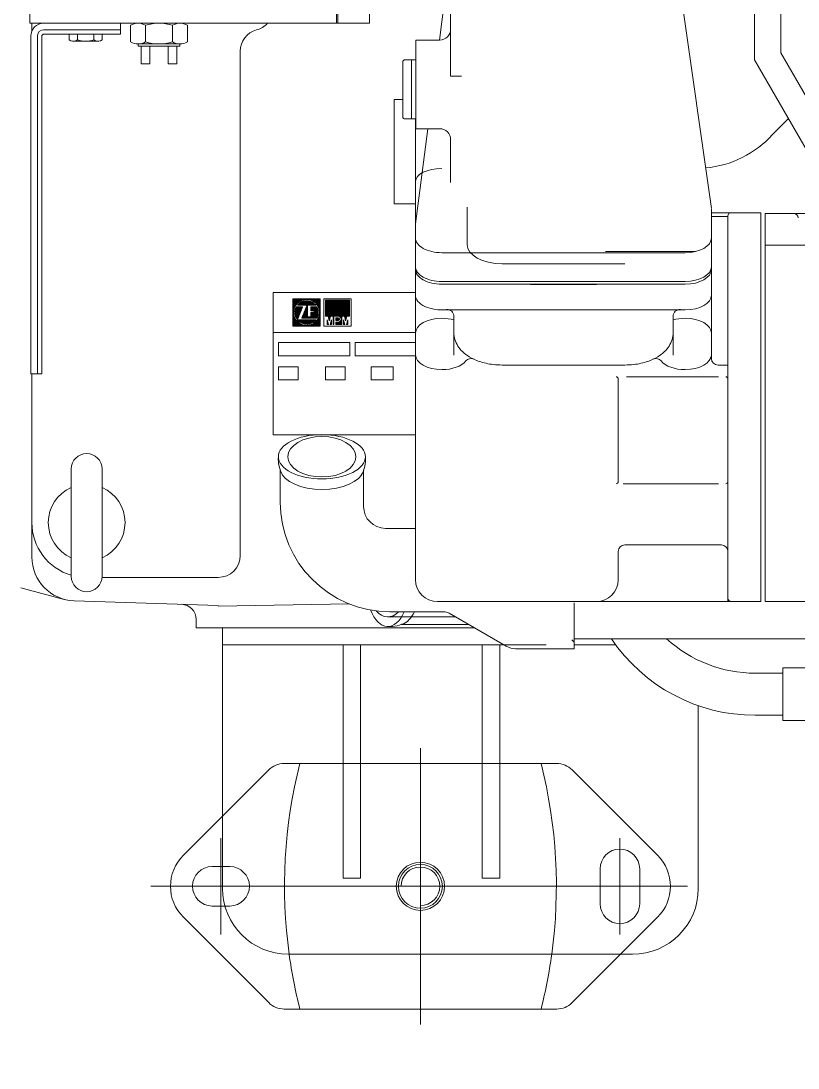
# Model space of a CAD drawing. Header units: millimetres. Extents: x 138823 to 235949, y -69097 to 9810.
# Drawn here: x 155379 to 155849, y -62118 to -61484 of the extents above; entities that cross this region are included whole.
import ezdxf

# ---------------------------------------------------------------- set-up
doc = ezdxf.new("R2010")
doc.units = ezdxf.units.MM
doc.layers.add('0 CASCO', color=7, linetype='Continuous')
doc.layers.add('18 MOTORES E GERADORES', color=14, linetype='Continuous')

msp = doc.modelspace()

# ---------------------------------------------------------------- linework, layer by layer
at = {"layer": '0 CASCO'}
msp.add_open_spline([(146126.82, -63082.43), (146215.2, -62795.19), (146379.47, -62261.32), (146662.98, -61525.14), (146952.93, -60892.1), (147256.1, -60339.25), (147575.41, -59852.68), (147907.4, -59416.74), (148141.96, -59149.6), (148256.81, -59018.8), (148433.31, -58947.24), (148727.39, -58828), (149267.37, -58647.62), (149866.81, -58474.54), (150582.08, -58311.64), (151284.25, -58193.33), (151973.43, -58111.08), (152654.36, -58054.75), (153543.21, -57999.79), (155031.62, -57935.04), (156745.07, -57864.17), (158569.82, -57805.45), (160341.66, -57766.36), (162120.51, -57748.95), (165904.25, -57749.27), (169966.48, -57750.37), (175373.8, -57746.84), (179241.25, -57811.37), (182508.18, -57806.12), (184198.21, -57821.16), (185099.59, -57853.67), (185777.92, -57894.45), (186463.78, -57957.95), (187165.87, -58051.15), (187764.5, -58157.33), (188457.23, -58303.85), (189171.48, -58483.36), (190011.86, -58727.13), (190763.31, -58970.47), (191465.34, -59223.25), (192112.93, -59490.62), (192717.78, -59794.93), (193303.42, -60159.33), (194045.73, -60703.56), (194777.19, -61289.72), (195509.51, -61831.95), (195966.55, -62134.88), (196376.02, -62363.42), (196709.38, -62514.02), (197110.89, -62645.03), (197514.32, -62741.27), (198015.82, -62842.38), (198542.47, -62935.23), (199173.55, -63014.6), (199598.12, -63056.87), (199854.89, -63082.43)], degree=3, knots=[0, 0, 0, 0, 901.347948, 1675.319997, 2364.677603, 2988.840142, 3564.913749, 4109.091785, 4631.178176, 4631.178176, 4631.178176, 5202.378251, 5582.891234, 6338.519578, 7073.266174, 7782.366384, 8473.718568, 9154.846991, 9831.879341, 11145.250803, 13624.165902, 14976.643804, 16622.243106, 18940.880075, 20313.267208, 27973.450232, 31127.646951, 36535.061714, 39576.620039, 40928.546533, 41604.908463, 42282.305172, 42966.969378, 43670.810001, 44406.445425, 44790.246915, 45794.849099, 46614.860763, 47415.011993, 48164.042526, 48852.838016, 49515.641376, 50192.856084, 50919.426916, 52275.645461, 53004.522816, 53652.759672, 53918.536496, 54410.868153, 54747.069908, 55184.163317, 55654.219696, 56281.932144, 56787.842028, 57561.948504, 57561.948504, 57561.948504, 57561.948504], dxfattribs=at)
at = {"layer": '18 MOTORES E GERADORES', "linetype": 'Continuous', "lineweight": 20}
for p, q in [((155638.91, -61321.2), (155638.91, -61517.61)), ((155384.11, -61352.79), (155384.11, -61485.5)), ((155570.56, -61389.95), (155570.56, -61485.5)), ((155589.81, -61389.95), (155589.81, -61485.5)), ((155569.9, -61400.56), (155569.9, -61485.5)), ((155589.81, -61400.56), (155589.81, -61485.5)), ((155638.91, -61443.78), (155632.15, -61495.73)), ((155774.93, -61443.64), (155796.83, -61597.6)), ((155822.9, -61464.09), (155822.9, -61507.74)), ((155838.83, -61464.09), (155838.83, -61503.47)), ((155589.81, -61485.5), (155384.11, -61485.5)), ((155385.43, -61490.28), (155385.43, -61485.5)), ((155439.18, -61485.5), (155439.18, -61492.13)), ((155445.23, -61486.82), (155445.23, -61496.78)), ((155456.26, -61486.26), (155454.28, -61486.82)), ((155454.28, -61486.82), (155454.28, -61496.78)), ((155458.29, -61485.84), (155456.26, -61486.26)), ((155460.34, -61485.58), (155458.29, -61485.84)), ((155462.41, -61485.5), (155460.34, -61485.58)), ((155464.47, -61485.58), (155462.41, -61485.5)), ((155466.52, -61485.84), (155464.47, -61485.58)), ((155468.55, -61486.26), (155466.52, -61485.84)), ((155470.53, -61486.82), (155468.55, -61486.26)), ((155470.53, -61486.82), (155470.53, -61496.78)), ((155479.58, -61486.82), (155479.58, -61496.78)), ((155384.77, -61493.46), (155384.77, -61697.83)), ((155388.75, -61493.46), (155388.75, -61697.83)), ((155391.4, -61493.46), (155391.4, -61697.83)), ((155439.18, -61489.48), (155392.73, -61489.48)), ((155439.18, -61492.13), (155392.73, -61492.13)), ((155407.99, -61495.66), (155407.99, -61492.13)), ((155407.99, -61495.66), (155408.95, -61496.21)), ((155412.97, -61495.66), (155412.97, -61492.13)), ((155422.93, -61495.66), (155422.93, -61492.13)), ((155426.94, -61496.21), (155427.91, -61495.66)), ((155427.91, -61492.13), (155427.91, -61495.66)), ((155425.42, -61496.51), (155410.48, -61496.51)), ((155449.76, -61498.1), (155449.76, -61499.43)), ((155475.06, -61498.1), (155449.76, -61498.1)), ((155475.06, -61499.43), (155449.76, -61499.43)), ((155451.63, -61499.43), (155451.63, -61510.05)), ((155456.26, -61497.34), (155454.28, -61496.78)), ((155458.29, -61497.76), (155456.26, -61497.34)), ((155456.94, -61499.43), (155456.94, -61510.05)), ((155460.34, -61498.02), (155458.29, -61497.76)), ((155462.41, -61498.1), (155460.34, -61498.02)), ((155464.47, -61498.02), (155462.41, -61498.1)), ((155466.52, -61497.76), (155464.47, -61498.02)), ((155468.55, -61497.34), (155466.52, -61497.76)), ((155467.88, -61499.43), (155467.88, -61510.05)), ((155470.53, -61496.78), (155468.55, -61497.34)), ((155473.19, -61499.43), (155473.19, -61510.05)), ((155475.06, -61498.1), (155475.06, -61499.43)), ((155617.94, -61495.73), (155632.27, -61495.73)), ((155617.94, -61549.43), (155617.94, -61495.73)), ((155511.51, -61807.72), (155511.51, -61502.48)), ((155611.31, -61507.67), (155617.94, -61507.67)), ((155615.29, -61543.5), (155615.29, -61507.67)), ((155617.94, -61543.5), (155617.94, -61507.67)), ((155822.9, -61507.74), (155880.02, -61606.66)), ((155838.83, -61503.47), (155877.79, -61570.95)), ((155456.94, -61510.05), (155451.63, -61510.05)), ((155473.19, -61510.05), (155467.88, -61510.05)), ((155609.98, -61542.18), (155609.98, -61509)), ((155645.54, -61517.61), (155638.91, -61517.61)), ((155609.98, -61531.81), (155604.67, -61531.81)), ((155604.67, -61531.81), (155604.67, -61594.89)), ((155611.31, -61543.5), (155617.94, -61543.5)), ((155617.68, -61543.5), (155617.68, -61632.9)), ((155833.8, -61552.91), (155843.43, -61543.29)), ((155625.16, -61549.43), (155617.68, -61606.92)), ((155617.94, -61549.43), (155632.27, -61549.43)), ((155638.91, -61556.06), (155638.91, -61581.94)), ((155617.68, -61581.32), (155617.68, -61650.11)), ((155617.68, -61594.89), (155604.67, -61594.89)), ((155648.86, -61596.89), (155648.86, -61619.51)), ((155796.83, -61598.13), (155796.83, -61688.45)), ((155826.69, -61600.22), (155796.83, -61600.22)), ((155806.79, -61602.53), (155796.83, -61602.53)), ((155806.79, -61602.22), (155806.79, -61835.59)), ((155826.69, -61600.22), (155826.69, -61835.59)), ((155826.69, -61835.59), (155826.69, -61600.69)), ((155829.35, -61835.59), (155829.35, -61600.69)), ((155829.35, -61835.59), (155829.35, -61600.69)), ((155861.2, -61600.69), (155829.35, -61600.69)), ((155829.35, -61619.93), (155881.11, -61619.93)), ((155780.91, -61624.46), (155633.6, -61624.46)), ((155732.7, -61623.81), (155786.88, -61623.81)), ((155744.41, -61631.14), (155670.1, -61631.14)), ((155617.68, -61643.48), (155617.68, -61822.32)), ((155780.91, -61641.85), (155633.6, -61641.85)), ((155780.91, -61643.48), (155633.6, -61643.48)), ((155727.16, -61643.72), (155687.35, -61643.72)), ((155531.41, -61648.47), (155531.41, -61734.73)), ((155531.41, -61648.47), (155617.68, -61648.47)), ((155543.44, -61652.31), (155543.44, -61668.9)), ((155543.44, -61656.27), (155547.4, -61652.31)), ((155543.44, -61656.51), (155547.64, -61652.31)), ((155543.44, -61656.75), (155547.88, -61652.31)), ((155543.44, -61656.98), (155548.12, -61652.31)), ((155543.44, -61657.22), (155548.35, -61652.31)), ((155543.44, -61652.46), (155543.59, -61652.31)), ((155543.44, -61652.69), (155543.83, -61652.31)), ((155543.44, -61652.93), (155544.06, -61652.31)), ((155543.44, -61653.17), (155544.3, -61652.31)), ((155543.44, -61653.41), (155544.54, -61652.31)), ((155543.44, -61653.65), (155544.78, -61652.31)), ((155543.44, -61653.89), (155545.02, -61652.31)), ((155543.44, -61654.12), (155545.26, -61652.31)), ((155543.44, -61654.36), (155545.49, -61652.31)), ((155543.44, -61654.6), (155545.73, -61652.31)), ((155543.44, -61654.84), (155545.97, -61652.31)), ((155543.44, -61655.08), (155546.21, -61652.31)), ((155543.44, -61655.32), (155546.45, -61652.31)), ((155543.44, -61655.55), (155546.69, -61652.31)), ((155543.44, -61655.79), (155546.92, -61652.31)), ((155543.44, -61656.03), (155547.16, -61652.31)), ((155543.44, -61652.31), (155560.03, -61652.31)), ((155543.44, -61657.46), (155548.59, -61652.31)), ((155543.44, -61657.7), (155548.83, -61652.31)), ((155546.82, -61656.24), (155548.97, -61654.08)), ((155547.04, -61654.34), (155549.07, -61652.31)), ((155547.05, -61656.24), (155549.33, -61653.96)), ((155547.29, -61656.24), (155549.7, -61653.83)), ((155547.53, -61656.24), (155550.05, -61653.72)), ((155547.77, -61656.24), (155550.33, -61653.67)), ((155547.83, -61653.79), (155549.31, -61652.31)), ((155548.01, -61656.24), (155550.62, -61653.62)), ((155548.25, -61656.24), (155550.9, -61653.58)), ((155548.27, -61653.59), (155549.55, -61652.31)), ((155548.48, -61656.24), (155551.18, -61653.54)), ((155548.72, -61653.38), (155549.78, -61652.31)), ((155548.72, -61656.24), (155551.42, -61653.54)), ((155548.96, -61656.24), (155551.66, -61653.54)), ((155549.14, -61653.2), (155550.02, -61652.31)), ((155549.2, -61656.24), (155551.9, -61653.54)), ((155549.44, -61656.24), (155552.14, -61653.54)), ((155549.46, -61653.11), (155550.26, -61652.31)), ((155549.68, -61656.24), (155552.37, -61653.54)), ((155549.79, -61653.03), (155550.5, -61652.31)), ((155549.91, -61656.24), (155552.57, -61653.58)), ((155550.11, -61652.94), (155550.74, -61652.31)), ((155550.15, -61656.24), (155552.78, -61653.61)), ((155550.39, -61656.24), (155552.98, -61653.64)), ((155550.43, -61652.86), (155550.98, -61652.31)), ((155550.63, -61656.24), (155553.19, -61653.68)), ((155550.69, -61652.84), (155551.21, -61652.31)), ((155550.87, -61656.24), (155553.39, -61653.71)), ((155550.95, -61652.82), (155551.45, -61652.31)), ((155551.11, -61656.24), (155553.58, -61653.76)), ((155551.21, -61652.8), (155551.69, -61652.31)), ((155551.35, -61656.24), (155553.76, -61653.82)), ((155551.47, -61652.77), (155551.93, -61652.31)), ((155551.58, -61656.24), (155553.93, -61653.88)), ((155551.73, -61652.75), (155552.17, -61652.31)), ((155551.82, -61656.24), (155554.11, -61653.94)), ((155551.93, -61656.36), (155554.29, -61654.01)), ((155551.95, -61652.77), (155552.41, -61652.31)), ((155552.17, -61652.79), (155552.64, -61652.31)), ((155552.3, -61656.24), (155554.47, -61654.07)), ((155552.39, -61652.81), (155552.88, -61652.31)), ((155552.54, -61656.24), (155554.64, -61654.14)), ((155552.61, -61652.83), (155553.12, -61652.31)), ((155552.83, -61652.84), (155553.36, -61652.31)), ((155553.05, -61652.86), (155553.6, -61652.31)), ((155553.24, -61652.91), (155553.84, -61652.31)), ((155553.43, -61652.96), (155554.07, -61652.31)), ((155553.62, -61653.01), (155554.31, -61652.31)), ((155553.81, -61653.06), (155554.55, -61652.31)), ((155554, -61653.11), (155554.79, -61652.31)), ((155554.18, -61653.16), (155555.03, -61652.31)), ((155554.37, -61653.21), (155555.27, -61652.31)), ((155554.54, -61653.28), (155555.5, -61652.31)), ((155554.7, -61653.35), (155555.74, -61652.31)), ((155554.87, -61653.43), (155555.98, -61652.31)), ((155555.03, -61653.5), (155556.22, -61652.31)), ((155555.19, -61653.58), (155556.46, -61652.31)), ((155555.35, -61653.66), (155556.7, -61652.31)), ((155555.52, -61653.73), (155556.94, -61652.31)), ((155555.68, -61653.81), (155557.17, -61652.31)), ((155555.82, -61653.91), (155557.41, -61652.31)), ((155555.96, -61654.01), (155557.65, -61652.31)), ((155556.1, -61654.1), (155557.89, -61652.31)), ((155556.24, -61654.2), (155558.13, -61652.31)), ((155556.38, -61654.3), (155558.37, -61652.31)), ((155556.52, -61654.4), (155558.6, -61652.31)), ((155556.66, -61654.5), (155558.84, -61652.31)), ((155556.8, -61654.6), (155559.08, -61652.31)), ((155556.92, -61654.71), (155559.32, -61652.31)), ((155557.04, -61654.83), (155559.56, -61652.31)), ((155557.16, -61654.95), (155559.8, -61652.31)), ((155557.27, -61655.07), (155560.03, -61652.31)), ((155557.39, -61655.19), (155560.03, -61652.55)), ((155557.51, -61655.31), (155560.03, -61652.79)), ((155557.63, -61655.43), (155560.03, -61653.03)), ((155557.75, -61655.55), (155560.03, -61653.27)), ((155557.85, -61655.69), (155560.03, -61653.51)), ((155557.95, -61655.83), (155560.03, -61653.74)), ((155558.05, -61655.97), (155560.03, -61653.98)), ((155560.03, -61652.31), (155560.03, -61668.9)), ((155562.15, -61652.31), (155562.15, -61668.9)), ((155562.15, -61652.31), (155578.74, -61652.31)), ((155563.11, -61653.27), (155563.11, -61662.84)), ((155563.11, -61656.15), (155565.99, -61653.27)), ((155563.11, -61656.39), (155566.23, -61653.27)), ((155563.11, -61656.63), (155566.46, -61653.27)), ((155563.11, -61656.87), (155566.7, -61653.27)), ((155563.11, -61657.1), (155566.94, -61653.27)), ((155563.11, -61657.34), (155567.18, -61653.27)), ((155563.11, -61657.58), (155567.42, -61653.27)), ((155563.11, -61657.82), (155567.66, -61653.27)), ((155563.11, -61658.06), (155567.89, -61653.27)), ((155563.11, -61658.3), (155568.13, -61653.27)), ((155563.11, -61658.53), (155568.37, -61653.27)), ((155563.11, -61658.77), (155568.61, -61653.27)), ((155563.11, -61659.01), (155568.85, -61653.27)), ((155563.11, -61659.25), (155569.09, -61653.27)), ((155563.11, -61659.49), (155569.32, -61653.27)), ((155563.11, -61659.73), (155569.56, -61653.27)), ((155563.11, -61659.96), (155569.8, -61653.27)), ((155563.11, -61660.2), (155570.04, -61653.27)), ((155563.11, -61660.44), (155570.28, -61653.27)), ((155563.11, -61660.68), (155570.52, -61653.27)), ((155563.11, -61660.92), (155570.75, -61653.27)), ((155563.11, -61661.16), (155570.99, -61653.27)), ((155563.11, -61661.39), (155571.23, -61653.27)), ((155563.11, -61661.63), (155571.47, -61653.27)), ((155563.11, -61661.87), (155571.71, -61653.27)), ((155563.11, -61662.11), (155571.95, -61653.27)), ((155563.11, -61662.35), (155572.18, -61653.27)), ((155563.11, -61662.59), (155572.42, -61653.27)), ((155563.11, -61662.82), (155572.66, -61653.27)), ((155563.11, -61653.27), (155577.78, -61653.27)), ((155563.11, -61653.53), (155563.36, -61653.27)), ((155563.11, -61653.77), (155563.6, -61653.27)), ((155563.11, -61654.01), (155563.84, -61653.27)), ((155563.11, -61654.24), (155564.08, -61653.27)), ((155563.11, -61654.48), (155564.32, -61653.27)), ((155563.11, -61654.72), (155564.56, -61653.27)), ((155563.11, -61654.96), (155564.79, -61653.27)), ((155563.11, -61655.2), (155565.03, -61653.27)), ((155563.11, -61655.44), (155565.27, -61653.27)), ((155563.11, -61655.67), (155565.51, -61653.27)), ((155563.11, -61655.91), (155565.75, -61653.27)), ((155563.33, -61662.84), (155572.9, -61653.27)), ((155563.57, -61662.84), (155573.14, -61653.27)), ((155563.81, -61662.84), (155573.38, -61653.27)), ((155564.05, -61662.84), (155573.61, -61653.27)), ((155564.28, -61662.84), (155573.85, -61653.27)), ((155564.52, -61662.84), (155574.09, -61653.27)), ((155564.76, -61662.84), (155574.33, -61653.27)), ((155564.84, -61663), (155574.57, -61653.27)), ((155564.89, -61663.19), (155574.81, -61653.27)), ((155564.94, -61663.38), (155575.04, -61653.27)), ((155564.98, -61663.57), (155575.28, -61653.27)), ((155565.03, -61663.76), (155575.52, -61653.27)), ((155565.08, -61663.95), (155575.76, -61653.27)), ((155566.43, -61662.84), (155576, -61653.27)), ((155566.67, -61662.84), (155576.24, -61653.27)), ((155566.91, -61662.84), (155576.47, -61653.27)), ((155567.15, -61662.84), (155576.71, -61653.27)), ((155567.38, -61662.84), (155576.95, -61653.27)), ((155567.62, -61662.84), (155577.19, -61653.27)), ((155567.86, -61662.84), (155577.43, -61653.27)), ((155567.89, -61663.05), (155577.67, -61653.27)), ((155568.34, -61662.84), (155577.78, -61653.4)), ((155568.58, -61662.84), (155577.78, -61653.64)), ((155568.82, -61662.84), (155577.78, -61653.87)), ((155569.06, -61662.84), (155577.78, -61654.11)), ((155577.78, -61653.27), (155577.78, -61662.84)), ((155578.74, -61652.31), (155578.74, -61668.9)), ((155543.44, -61657.94), (155545.47, -61655.91)), ((155543.44, -61658.18), (155544.93, -61656.7)), ((155543.44, -61658.41), (155544.72, -61657.14)), ((155543.44, -61658.65), (155544.51, -61657.59)), ((155543.44, -61658.89), (155544.33, -61658)), ((155543.44, -61659.13), (155544.25, -61658.33)), ((155543.44, -61659.37), (155544.16, -61658.66)), ((155543.44, -61659.61), (155544.07, -61658.98)), ((155543.44, -61659.85), (155544, -61659.29)), ((155543.44, -61660.08), (155543.97, -61659.56)), ((155543.44, -61660.32), (155543.95, -61659.82)), ((155543.44, -61660.56), (155543.93, -61660.08)), ((155543.44, -61660.8), (155543.9, -61660.34)), ((155544.64, -61660.55), (155548, -61657.19)), ((155544.66, -61660.78), (155548.24, -61657.19)), ((155544.67, -61660.29), (155547.76, -61657.19)), ((155544.68, -61661), (155548.48, -61657.19)), ((155544.69, -61660.03), (155547.53, -61657.19)), ((155544.69, -61661.22), (155548.72, -61657.19)), ((155544.71, -61659.77), (155547.29, -61657.19)), ((155544.71, -61661.44), (155548.96, -61657.19)), ((155544.73, -61661.66), (155549.19, -61657.19)), ((155544.74, -61659.51), (155547.05, -61657.19)), ((155544.76, -61661.86), (155549.24, -61657.39)), ((155544.8, -61659.21), (155546.81, -61657.19)), ((155544.81, -61662.05), (155549.07, -61657.79)), ((155544.86, -61662.24), (155548.91, -61658.19)), ((155544.88, -61658.89), (155546.57, -61657.19)), ((155544.91, -61662.44), (155548.75, -61658.59)), ((155544.95, -61662.63), (155548.59, -61658.99)), ((155544.96, -61658.57), (155546.33, -61657.19)), ((155545, -61662.82), (155548.43, -61659.39)), ((155545.05, -61658.24), (155546.1, -61657.19)), ((155545.07, -61662.99), (155548.27, -61659.79)), ((155545.14, -61663.16), (155548.11, -61660.19)), ((155545.26, -61657.79), (155545.86, -61657.19)), ((155545.46, -61657.35), (155545.62, -61657.19)), ((155545.54, -61657.19), (155549.32, -61657.19)), ((155546.17, -61656.24), (155551.99, -61656.24)), ((155546.2, -61664.91), (155549.32, -61657.19)), ((155546.34, -61656.24), (155547.97, -61654.6)), ((155546.58, -61656.24), (155548.49, -61654.33)), ((155546.81, -61655.53), (155547.02, -61655.32)), ((155548.84, -61664.02), (155551.99, -61656.24)), ((155549.03, -61663.56), (155552.25, -61660.34)), ((155549.19, -61663.16), (155552.25, -61660.1)), ((155549.35, -61662.76), (155552.25, -61659.86)), ((155549.51, -61662.36), (155552.25, -61659.62)), ((155549.67, -61661.96), (155552.25, -61659.39)), ((155549.83, -61661.56), (155552.25, -61659.15)), ((155550, -61661.16), (155552.25, -61658.91)), ((155550.16, -61660.76), (155552.25, -61658.67)), ((155550.32, -61660.36), (155552.25, -61658.43)), ((155550.48, -61659.96), (155552.25, -61658.19)), ((155550.64, -61659.56), (155552.25, -61657.96)), ((155550.8, -61659.16), (155552.25, -61657.72)), ((155550.97, -61658.76), (155552.25, -61657.48)), ((155551.13, -61658.36), (155552.25, -61657.24)), ((155551.29, -61657.96), (155552.25, -61657)), ((155551.45, -61657.56), (155552.25, -61656.76)), ((155551.61, -61657.16), (155552.25, -61656.52)), ((155551.77, -61656.76), (155552.25, -61656.29)), ((155552.25, -61656.24), (155552.25, -61663.32)), ((155552.25, -61656.24), (155557.31, -61656.24)), ((155552.78, -61656.24), (155554.79, -61654.22)), ((155553.01, -61656.24), (155554.95, -61654.3)), ((155553.25, -61656.24), (155555.1, -61654.39)), ((155553.49, -61656.24), (155555.26, -61654.47)), ((155553.73, -61656.24), (155555.41, -61654.55)), ((155553.81, -61664.02), (155558.67, -61659.16)), ((155553.97, -61656.24), (155555.57, -61654.64)), ((155554.05, -61664.02), (155558.71, -61659.36)), ((155554.21, -61656.24), (155555.71, -61654.73)), ((155554.28, -61664.02), (155558.75, -61659.56)), ((155554.36, -61657.19), (155557.94, -61657.19)), ((155554.36, -61657.19), (155554.36, -61659.62)), ((155554.36, -61657.27), (155554.44, -61657.19)), ((155554.36, -61657.51), (155554.68, -61657.19)), ((155554.36, -61657.75), (155554.91, -61657.19)), ((155554.36, -61657.98), (155555.15, -61657.19)), ((155554.36, -61658.22), (155555.39, -61657.19)), ((155554.36, -61658.46), (155555.63, -61657.19)), ((155554.36, -61658.7), (155555.87, -61657.19)), ((155554.36, -61658.94), (155556.11, -61657.19)), ((155554.36, -61659.18), (155556.34, -61657.19)), ((155554.36, -61659.41), (155556.58, -61657.19)), ((155554.36, -61662.51), (155558.47, -61658.41)), ((155554.36, -61662.75), (155558.53, -61658.59)), ((155554.36, -61662.99), (155558.59, -61658.77)), ((155554.36, -61663.23), (155558.63, -61658.96)), ((155554.36, -61659.62), (155556.28, -61659.62)), ((155554.4, -61659.62), (155556.82, -61657.19)), ((155554.44, -61656.24), (155555.84, -61654.84)), ((155554.52, -61664.02), (155558.78, -61659.76)), ((155554.63, -61659.62), (155557.06, -61657.19)), ((155554.68, -61656.24), (155555.97, -61654.94)), ((155554.76, -61664.02), (155558.79, -61659.99)), ((155554.87, -61659.62), (155557.3, -61657.19)), ((155554.92, -61656.24), (155556.11, -61655.05)), ((155555, -61664.02), (155558.8, -61660.22)), ((155555.11, -61659.62), (155557.54, -61657.19)), ((155555.16, -61656.24), (155556.24, -61655.15)), ((155555.24, -61664.02), (155558.81, -61660.45)), ((155555.35, -61659.62), (155557.78, -61657.19)), ((155555.4, -61656.24), (155556.38, -61655.25)), ((155555.59, -61659.62), (155557.97, -61657.24)), ((155555.64, -61656.24), (155556.51, -61655.36)), ((155555.83, -61659.62), (155558.05, -61657.4)), ((155555.87, -61656.24), (155556.63, -61655.48)), ((155556.06, -61659.62), (155558.12, -61657.56)), ((155556.11, -61656.24), (155556.74, -61655.61)), ((155556.28, -61659.64), (155558.2, -61657.72)), ((155556.28, -61659.88), (155558.28, -61657.88)), ((155556.28, -61660.12), (155558.35, -61658.05)), ((155556.28, -61660.36), (155558.41, -61658.23)), ((155556.28, -61659.62), (155556.28, -61660.58)), ((155556.35, -61656.24), (155556.85, -61655.73)), ((155556.59, -61656.24), (155556.97, -61655.86)), ((155556.83, -61656.24), (155557.08, -61655.98)), ((155557.07, -61656.24), (155557.19, -61656.11)), ((155558.15, -61656.11), (155560.03, -61654.22)), ((155558.24, -61656.25), (155560.03, -61654.46)), ((155558.34, -61656.39), (155560.03, -61654.7)), ((155558.44, -61656.53), (155560.03, -61654.94)), ((155558.54, -61656.67), (155560.03, -61655.17)), ((155558.62, -61656.83), (155560.03, -61655.41)), ((155558.69, -61656.99), (155560.03, -61655.65)), ((155558.77, -61657.16), (155560.03, -61655.89)), ((155558.84, -61657.32), (155560.03, -61656.13)), ((155558.92, -61657.48), (155560.03, -61656.37)), ((155558.99, -61657.64), (155560.03, -61656.6)), ((155559.07, -61657.81), (155560.03, -61656.84)), ((155559.14, -61657.98), (155560.03, -61657.08)), ((155559.19, -61658.16), (155560.03, -61657.32)), ((155559.24, -61658.35), (155560.03, -61657.56)), ((155559.29, -61658.54), (155560.03, -61657.8)), ((155559.34, -61658.73), (155560.03, -61658.03)), ((155559.39, -61658.92), (155560.03, -61658.27)), ((155559.44, -61659.1), (155560.03, -61658.51)), ((155559.48, -61659.3), (155560.03, -61658.75)), ((155559.5, -61659.52), (155560.03, -61658.99)), ((155559.52, -61659.74), (155560.03, -61659.23)), ((155559.53, -61659.96), (155560.03, -61659.46)), ((155559.55, -61660.19), (155560.03, -61659.7)), ((155559.56, -61660.89), (155560.03, -61660.42)), ((155559.57, -61660.41), (155560.03, -61659.94)), ((155559.58, -61660.63), (155560.03, -61660.18)), ((155569.3, -61662.83), (155577.78, -61654.35)), ((155569.54, -61662.83), (155577.78, -61654.59)), ((155569.78, -61662.83), (155577.78, -61654.83)), ((155570.02, -61662.83), (155577.78, -61655.07)), ((155570.26, -61662.83), (155577.78, -61655.3)), ((155570.5, -61662.83), (155577.78, -61655.54)), ((155570.73, -61662.83), (155577.78, -61655.78)), ((155570.96, -61662.84), (155577.78, -61656.02)), ((155571.17, -61662.87), (155577.78, -61656.26)), ((155571.37, -61662.9), (155577.78, -61656.5)), ((155571.55, -61662.97), (155577.78, -61656.74)), ((155571.7, -61663.05), (155577.78, -61656.97)), ((155571.86, -61663.13), (155577.78, -61657.21)), ((155572.01, -61663.22), (155577.78, -61657.45)), ((155572.13, -61663.34), (155577.78, -61657.69)), ((155572.24, -61663.46), (155577.78, -61657.93)), ((155573.1, -61662.84), (155577.78, -61658.17)), ((155573.34, -61662.84), (155577.78, -61658.4)), ((155573.58, -61662.84), (155577.78, -61658.64)), ((155573.82, -61662.84), (155577.78, -61658.88)), ((155574.06, -61662.84), (155577.78, -61659.12)), ((155574.3, -61662.84), (155577.78, -61659.36)), ((155574.53, -61662.84), (155577.78, -61659.6)), ((155574.7, -61662.91), (155577.78, -61659.83)), ((155574.75, -61663.1), (155577.78, -61660.07)), ((155574.8, -61663.29), (155577.78, -61660.31)), ((155780.91, -61659.06), (155633.6, -61659.06)), ((155543.44, -61661.04), (155543.88, -61660.6)), ((155543.44, -61661.28), (155543.9, -61660.82)), ((155543.44, -61661.51), (155543.92, -61661.04)), ((155543.44, -61661.75), (155543.94, -61661.26)), ((155543.44, -61661.99), (155543.96, -61661.48)), ((155543.44, -61662.23), (155543.98, -61661.7)), ((155543.44, -61662.47), (155544, -61661.92)), ((155543.44, -61662.71), (155544.04, -61662.11)), ((155543.44, -61662.94), (155544.09, -61662.3)), ((155543.44, -61663.18), (155544.14, -61662.49)), ((155543.44, -61663.42), (155544.19, -61662.68)), ((155543.44, -61663.66), (155544.24, -61662.86)), ((155543.44, -61663.9), (155544.29, -61663.05)), ((155543.44, -61664.14), (155544.34, -61663.24)), ((155543.44, -61664.37), (155544.41, -61663.41)), ((155543.44, -61664.61), (155544.48, -61663.57)), ((155543.44, -61664.85), (155544.56, -61663.74)), ((155543.44, -61665.09), (155544.64, -61663.9)), ((155543.44, -61665.33), (155544.71, -61664.06)), ((155543.44, -61665.57), (155544.79, -61664.22)), ((155543.44, -61665.8), (155544.86, -61664.39)), ((155543.44, -61666.04), (155544.94, -61664.55)), ((155543.44, -61666.28), (155545.04, -61664.69)), ((155543.44, -61666.52), (155545.14, -61664.83)), ((155543.44, -61666.76), (155545.23, -61664.97)), ((155543.44, -61667), (155545.33, -61665.11)), ((155543.44, -61667.23), (155545.43, -61665.25)), ((155543.44, -61667.47), (155545.53, -61665.39)), ((155543.44, -61667.71), (155545.63, -61665.53)), ((155543.44, -61667.95), (155545.73, -61665.67)), ((155543.44, -61668.19), (155545.85, -61665.79)), ((155543.44, -61668.43), (155545.97, -61665.91)), ((155543.44, -61668.66), (155546.08, -61666.02)), ((155543.44, -61668.9), (155546.2, -61666.14)), ((155543.68, -61668.9), (155546.32, -61666.26)), ((155543.92, -61668.9), (155546.44, -61666.38)), ((155544.16, -61668.9), (155546.56, -61666.5)), ((155544.4, -61668.9), (155546.68, -61666.62)), ((155544.64, -61668.9), (155546.82, -61666.72)), ((155544.88, -61668.9), (155546.96, -61666.82)), ((155545.21, -61663.32), (155547.94, -61660.59)), ((155545.28, -61663.49), (155547.78, -61660.99)), ((155545.35, -61663.66), (155547.62, -61661.39)), ((155545.42, -61663.82), (155547.46, -61661.79)), ((155545.5, -61663.99), (155547.3, -61662.19)), ((155545.6, -61664.13), (155547.14, -61662.59)), ((155545.69, -61664.28), (155546.97, -61662.99)), ((155545.78, -61664.42), (155546.81, -61663.39)), ((155545.88, -61664.56), (155546.65, -61663.79)), ((155545.97, -61664.71), (155546.49, -61664.19)), ((155546.06, -61664.85), (155546.33, -61664.59)), ((155546.28, -61665.12), (155546.41, -61664.98)), ((155546.34, -61664.98), (155557.31, -61664.98)), ((155546.39, -61665.24), (155546.65, -61664.98)), ((155546.51, -61665.36), (155546.89, -61664.98)), ((155546.63, -61665.48), (155547.13, -61664.98)), ((155546.74, -61665.61), (155547.37, -61664.98)), ((155546.86, -61665.73), (155547.6, -61664.98)), ((155546.97, -61665.85), (155547.84, -61664.98)), ((155547.09, -61665.97), (155548.08, -61664.98)), ((155547.23, -61666.07), (155548.32, -61664.98)), ((155547.37, -61666.17), (155548.56, -61664.98)), ((155547.5, -61666.27), (155548.8, -61664.98)), ((155547.64, -61666.37), (155549.03, -61664.98)), ((155547.78, -61666.48), (155549.27, -61664.98)), ((155547.92, -61666.58), (155549.51, -61664.98)), ((155548.06, -61666.67), (155549.75, -61664.98)), ((155548.22, -61666.75), (155549.99, -61664.98)), ((155548.38, -61666.83), (155550.23, -61664.98)), ((155548.53, -61666.91), (155550.47, -61664.98)), ((155548.69, -61666.99), (155550.7, -61664.98)), ((155548.84, -61664.02), (155557.94, -61664.02)), ((155548.85, -61667.07), (155550.94, -61664.98)), ((155548.86, -61663.96), (155552.25, -61660.58)), ((155549.01, -61667.16), (155551.18, -61664.98)), ((155549.04, -61664.02), (155552.25, -61660.82)), ((155549.18, -61667.22), (155551.42, -61664.98)), ((155549.28, -61664.02), (155552.25, -61661.05)), ((155549.36, -61667.27), (155551.66, -61664.98)), ((155549.52, -61664.02), (155552.25, -61661.29)), ((155549.54, -61667.33), (155551.9, -61664.98)), ((155549.72, -61667.39), (155552.13, -61664.98)), ((155549.76, -61664.02), (155552.25, -61661.53)), ((155549.9, -61667.45), (155552.37, -61664.98)), ((155549.99, -61664.02), (155552.25, -61661.77)), ((155550.08, -61667.51), (155552.61, -61664.98)), ((155550.23, -61664.02), (155552.25, -61662.01)), ((155550.29, -61667.54), (155552.85, -61664.98)), ((155550.47, -61664.02), (155552.25, -61662.25)), ((155550.49, -61667.57), (155553.09, -61664.98)), ((155550.7, -61667.6), (155553.33, -61664.98)), ((155550.71, -61664.02), (155552.25, -61662.48)), ((155550.91, -61667.64), (155553.56, -61664.98)), ((155550.95, -61664.02), (155552.25, -61662.72)), ((155551.12, -61667.67), (155553.8, -61664.98)), ((155551.19, -61664.02), (155552.25, -61662.96)), ((155551.33, -61667.69), (155554.04, -61664.98)), ((155551.42, -61664.02), (155552.25, -61663.2)), ((155551.58, -61667.68), (155554.28, -61664.98)), ((155551.66, -61664.02), (155552.37, -61663.32)), ((155551.82, -61667.68), (155554.52, -61664.98)), ((155551.9, -61664.02), (155552.61, -61663.32)), ((155552.06, -61667.68), (155554.76, -61664.98)), ((155552.14, -61664.02), (155552.84, -61663.32)), ((155552.25, -61663.32), (155554.36, -61663.32)), ((155552.3, -61667.67), (155554.99, -61664.98)), ((155552.38, -61664.02), (155553.08, -61663.32)), ((155552.57, -61667.64), (155555.23, -61664.98)), ((155552.62, -61664.02), (155553.32, -61663.32)), ((155552.85, -61664.02), (155553.56, -61663.32)), ((155552.86, -61667.59), (155555.47, -61664.98)), ((155553.09, -61664.02), (155553.8, -61663.32)), ((155553.15, -61667.54), (155555.71, -61664.98)), ((155553.33, -61664.02), (155554.04, -61663.32)), ((155553.44, -61667.49), (155555.95, -61664.98)), ((155553.57, -61664.02), (155554.27, -61663.32)), ((155553.78, -61667.39), (155556.19, -61664.98)), ((155554.14, -61667.26), (155556.42, -61664.98)), ((155554.36, -61660.58), (155556.28, -61660.58)), ((155554.36, -61660.58), (155554.36, -61663.32)), ((155554.36, -61660.61), (155554.39, -61660.58)), ((155554.36, -61660.84), (155554.63, -61660.58)), ((155554.36, -61661.08), (155554.87, -61660.58)), ((155554.36, -61661.32), (155555.1, -61660.58)), ((155554.36, -61661.56), (155555.34, -61660.58)), ((155554.36, -61661.8), (155555.58, -61660.58)), ((155554.36, -61662.04), (155555.82, -61660.58)), ((155554.36, -61662.27), (155556.06, -61660.58)), ((155554.51, -61667.13), (155556.66, -61664.98)), ((155554.65, -61668.9), (155560.03, -61663.52)), ((155554.89, -61668.9), (155560.03, -61663.75)), ((155554.99, -61666.89), (155556.9, -61664.98)), ((155555.12, -61668.9), (155560.03, -61663.99)), ((155555.36, -61668.9), (155560.03, -61664.23)), ((155555.48, -61664.02), (155558.82, -61660.68)), ((155555.51, -61666.61), (155557.14, -61664.98)), ((155555.6, -61668.9), (155560.03, -61664.47)), ((155555.71, -61664.02), (155558.81, -61660.93)), ((155555.84, -61668.9), (155560.03, -61664.71)), ((155555.95, -61664.02), (155558.79, -61661.18)), ((155556.08, -61668.9), (155560.03, -61664.95)), ((155556.19, -61664.02), (155558.78, -61661.43)), ((155556.32, -61668.9), (155560.03, -61665.18)), ((155556.43, -61664.02), (155558.74, -61661.71)), ((155556.47, -61665.89), (155556.69, -61665.67)), ((155556.55, -61668.9), (155560.03, -61665.42)), ((155556.67, -61664.02), (155558.68, -61662.01)), ((155556.79, -61668.9), (155560.03, -61665.66)), ((155556.91, -61664.02), (155558.63, -61662.3)), ((155557.03, -61668.9), (155560.03, -61665.9)), ((155557.14, -61664.02), (155558.53, -61662.64)), ((155557.27, -61668.9), (155560.03, -61666.14)), ((155557.38, -61664.02), (155558.41, -61662.99)), ((155557.51, -61668.9), (155560.03, -61666.38)), ((155557.62, -61664.02), (155558.26, -61663.39)), ((155557.75, -61668.9), (155560.03, -61666.61)), ((155557.86, -61664.02), (155558.02, -61663.86)), ((155558.01, -61665.3), (155560.03, -61663.28)), ((155558.55, -61664.52), (155560.03, -61663.04)), ((155558.76, -61664.07), (155560.03, -61662.8)), ((155558.97, -61663.63), (155560.03, -61662.56)), ((155559.15, -61663.21), (155560.03, -61662.32)), ((155559.23, -61662.89), (155560.03, -61662.09)), ((155559.32, -61662.56), (155560.03, -61661.85)), ((155559.41, -61662.24), (155560.03, -61661.61)), ((155559.48, -61661.92), (155560.03, -61661.37)), ((155559.5, -61661.66), (155560.03, -61661.13)), ((155559.52, -61661.41), (155560.03, -61660.89)), ((155559.54, -61661.15), (155560.03, -61660.66)), ((155563.11, -61662.84), (155564.8, -61662.84)), ((155564.23, -61665.14), (155564.23, -61667.94)), ((155564.93, -61667.94), (155564.23, -61665.14)), ((155564.23, -61665.28), (155564.25, -61665.26)), ((155564.23, -61665.52), (155564.3, -61665.45)), ((155564.23, -61665.76), (155564.35, -61665.64)), ((155564.23, -61666), (155564.4, -61665.83)), ((155564.23, -61666.24), (155564.44, -61666.02)), ((155564.23, -61666.48), (155564.49, -61666.21)), ((155564.23, -61666.71), (155564.54, -61666.4)), ((155564.23, -61666.95), (155564.59, -61666.59)), ((155564.23, -61667.19), (155564.63, -61666.78)), ((155565.5, -61665.64), (155564.8, -61662.84)), ((155565.13, -61664.14), (155566.12, -61663.15)), ((155565.17, -61664.33), (155566.05, -61663.46)), ((155565.22, -61664.53), (155565.97, -61663.78)), ((155565.27, -61664.72), (155565.89, -61664.1)), ((155565.32, -61664.91), (155565.81, -61664.42)), ((155565.36, -61665.1), (155565.73, -61664.73)), ((155565.41, -61665.29), (155565.65, -61665.05)), ((155565.46, -61665.48), (155565.57, -61665.37)), ((155566.2, -61662.84), (155565.5, -61665.64)), ((155566.78, -61665.14), (155566.08, -61667.94)), ((155566.2, -61662.84), (155567.89, -61662.84)), ((155566.23, -61667.33), (155566.78, -61666.78)), ((155566.31, -61667.01), (155566.78, -61666.55)), ((155566.39, -61666.7), (155566.78, -61666.31)), ((155566.47, -61666.38), (155566.78, -61666.07)), ((155566.55, -61666.06), (155566.78, -61665.83)), ((155566.63, -61665.74), (155566.78, -61665.59)), ((155566.71, -61665.42), (155566.78, -61665.35)), ((155566.78, -61665.14), (155566.78, -61667.94)), ((155567.89, -61662.84), (155567.89, -61667.94)), ((155567.89, -61663.28), (155568.32, -61662.85)), ((155567.89, -61663.52), (155568.32, -61663.09)), ((155567.89, -61663.76), (155568.32, -61663.33)), ((155567.89, -61664), (155568.32, -61663.57)), ((155567.89, -61664.24), (155568.32, -61663.81)), ((155567.89, -61664.48), (155568.32, -61664.05)), ((155567.89, -61664.71), (155568.32, -61664.28)), ((155567.89, -61664.95), (155568.32, -61664.52)), ((155567.89, -61665.19), (155568.32, -61664.76)), ((155567.89, -61665.43), (155568.32, -61665)), ((155567.89, -61665.67), (155568.32, -61665.24)), ((155567.89, -61665.91), (155568.32, -61665.48)), ((155567.89, -61666.14), (155568.32, -61665.71)), ((155567.89, -61666.38), (155568.32, -61665.95)), ((155567.89, -61666.62), (155568.32, -61666.19)), ((155567.89, -61666.86), (155568.32, -61666.43)), ((155567.89, -61667.1), (155568.32, -61666.67)), ((155568.32, -61662.84), (155568.32, -61667.94)), ((155568.32, -61662.84), (155570.87, -61662.84)), ((155569.44, -61663.96), (155569.44, -61665.39)), ((155569.44, -61663.96), (155570.87, -61663.96)), ((155569.44, -61664.12), (155569.6, -61663.96)), ((155569.44, -61664.36), (155569.84, -61663.96)), ((155569.44, -61664.6), (155570.08, -61663.96)), ((155569.44, -61664.84), (155570.32, -61663.96)), ((155569.44, -61665.07), (155570.56, -61663.96)), ((155569.44, -61665.31), (155570.8, -61663.96)), ((155569.44, -61665.39), (155570.87, -61665.39)), ((155569.44, -61666.51), (155570.87, -61666.51)), ((155569.44, -61666.51), (155569.44, -61667.94)), ((155569.44, -61666.74), (155569.67, -61666.51)), ((155569.44, -61666.98), (155569.91, -61666.51)), ((155569.44, -61667.22), (155570.15, -61666.51)), ((155569.44, -61667.46), (155570.39, -61666.51)), ((155569.44, -61667.7), (155570.63, -61666.51)), ((155569.44, -61667.93), (155570.87, -61666.51)), ((155569.6, -61665.39), (155571, -61663.99)), ((155569.67, -61667.94), (155571.14, -61666.47)), ((155569.84, -61665.39), (155571.2, -61664.03)), ((155569.91, -61667.94), (155571.41, -61666.44)), ((155570.08, -61665.39), (155571.33, -61664.13)), ((155570.15, -61667.94), (155571.88, -61666.21)), ((155570.31, -61665.39), (155571.45, -61664.25)), ((155570.38, -61667.94), (155573, -61665.33)), ((155570.55, -61665.39), (155571.54, -61664.41)), ((155570.62, -61667.94), (155573, -61665.57)), ((155570.79, -61665.39), (155571.59, -61664.6)), ((155570.86, -61667.94), (155573, -61665.81)), ((155571.07, -61665.35), (155571.56, -61664.86)), ((155571.1, -61667.94), (155573, -61666.05)), ((155571.34, -61667.94), (155573, -61666.29)), ((155571.58, -61667.94), (155573, -61666.52)), ((155571.81, -61667.94), (155573, -61666.76)), ((155572.36, -61663.58), (155573, -61662.95)), ((155572.41, -61665.68), (155573, -61665.09)), ((155572.45, -61663.74), (155573, -61663.19)), ((155572.53, -61663.89), (155573, -61663.43)), ((155572.61, -61664.05), (155573, -61663.66)), ((155572.64, -61665.21), (155573, -61664.86)), ((155572.66, -61664.24), (155573, -61663.9)), ((155572.68, -61664.93), (155573, -61664.62)), ((155572.69, -61664.45), (155573, -61664.14)), ((155572.72, -61664.65), (155573, -61664.38)), ((155573, -61662.84), (155574.69, -61662.84)), ((155573, -61667.94), (155573, -61662.84)), ((155574.81, -61667.94), (155574.11, -61665.14)), ((155574.11, -61667.94), (155574.11, -61665.14)), ((155574.11, -61665.41), (155574.16, -61665.35)), ((155574.11, -61665.65), (155574.21, -61665.55)), ((155574.11, -61665.88), (155574.26, -61665.74)), ((155574.11, -61666.12), (155574.31, -61665.93)), ((155574.11, -61666.36), (155574.36, -61666.12)), ((155574.11, -61666.6), (155574.4, -61666.31)), ((155574.11, -61666.84), (155574.45, -61666.5)), ((155574.11, -61667.08), (155574.5, -61666.69)), ((155575.39, -61665.64), (155574.69, -61662.84)), ((155574.85, -61663.48), (155577.78, -61660.55)), ((155574.89, -61663.67), (155577.78, -61660.79)), ((155574.94, -61663.86), (155577.78, -61661.03)), ((155574.99, -61664.05), (155576.05, -61662.99)), ((155575.04, -61664.24), (155575.97, -61663.31)), ((155575.09, -61664.43), (155575.89, -61663.63)), ((155575.13, -61664.62), (155575.81, -61663.95)), ((155575.18, -61664.82), (155575.73, -61664.26)), ((155575.23, -61665.01), (155575.65, -61664.58)), ((155575.28, -61665.2), (155575.57, -61664.9)), ((155575.32, -61665.39), (155575.49, -61665.22)), ((155575.37, -61665.58), (155575.41, -61665.54)), ((155576.09, -61662.84), (155575.39, -61665.64)), ((155576.66, -61665.14), (155575.96, -61667.94)), ((155576.09, -61662.84), (155577.78, -61662.84)), ((155576.15, -61667.18), (155576.66, -61666.67)), ((155576.2, -61662.84), (155577.78, -61661.26)), ((155576.23, -61666.86), (155576.66, -61666.43)), ((155576.31, -61666.54), (155576.66, -61666.19)), ((155576.39, -61666.23), (155576.66, -61665.96)), ((155576.44, -61662.84), (155577.78, -61661.5)), ((155576.47, -61665.91), (155576.66, -61665.72)), ((155576.55, -61665.59), (155576.66, -61665.48)), ((155576.63, -61665.27), (155576.66, -61665.24)), ((155576.66, -61667.94), (155576.66, -61665.14)), ((155576.68, -61662.84), (155577.78, -61661.74)), ((155576.92, -61662.84), (155577.78, -61661.98)), ((155577.16, -61662.84), (155577.78, -61662.22)), ((155577.39, -61662.84), (155577.78, -61662.46)), ((155577.63, -61662.84), (155577.78, -61662.69)), ((155640.9, -61662.87), (155640.9, -61686.5)), ((155773.61, -61662.87), (155773.61, -61686.5)), ((155531.41, -61672.75), (155617.68, -61672.75)), ((155543.44, -61668.9), (155560.03, -61668.9)), ((155560.03, -61668.9), (155543.44, -61668.9)), ((155543.44, -61668.9), (155560.03, -61668.9)), ((155545.11, -61668.9), (155547.1, -61666.92)), ((155545.35, -61668.9), (155547.24, -61667.01)), ((155545.59, -61668.9), (155547.38, -61667.11)), ((155545.83, -61668.9), (155547.52, -61667.21)), ((155546.07, -61668.9), (155547.66, -61667.31)), ((155546.31, -61668.9), (155547.8, -61667.41)), ((155546.54, -61668.9), (155547.96, -61667.48)), ((155546.78, -61668.9), (155548.12, -61667.56)), ((155547.02, -61668.9), (155548.29, -61667.64)), ((155547.26, -61668.9), (155548.45, -61667.71)), ((155547.5, -61668.9), (155548.61, -61667.79)), ((155547.74, -61668.9), (155548.77, -61667.86)), ((155547.97, -61668.9), (155548.94, -61667.94)), ((155548.21, -61668.9), (155549.11, -61668.01)), ((155548.45, -61668.9), (155549.3, -61668.06)), ((155548.69, -61668.9), (155549.48, -61668.11)), ((155548.93, -61668.9), (155549.67, -61668.16)), ((155549.17, -61668.9), (155549.86, -61668.21)), ((155549.4, -61668.9), (155550.05, -61668.26)), ((155549.64, -61668.9), (155550.24, -61668.31)), ((155549.88, -61668.9), (155550.43, -61668.35)), ((155550.12, -61668.9), (155550.65, -61668.37)), ((155550.36, -61668.9), (155550.87, -61668.39)), ((155550.6, -61668.9), (155551.09, -61668.41)), ((155550.83, -61668.9), (155551.31, -61668.43)), ((155551.07, -61668.9), (155551.53, -61668.45)), ((155551.31, -61668.9), (155551.75, -61668.47)), ((155551.55, -61668.9), (155552.01, -61668.44)), ((155551.79, -61668.9), (155552.27, -61668.42)), ((155552.03, -61668.9), (155552.53, -61668.4)), ((155552.26, -61668.9), (155552.79, -61668.37)), ((155552.5, -61668.9), (155553.05, -61668.35)), ((155552.74, -61668.9), (155553.37, -61668.28)), ((155552.98, -61668.9), (155553.69, -61668.19)), ((155553.22, -61668.9), (155554.02, -61668.1)), ((155553.46, -61668.9), (155554.34, -61668.01)), ((155553.69, -61668.9), (155554.76, -61667.84)), ((155553.93, -61668.9), (155555.21, -61667.63)), ((155554.17, -61668.9), (155555.65, -61667.42)), ((155554.41, -61668.9), (155556.43, -61666.88)), ((155557.98, -61668.9), (155560.03, -61666.85)), ((155558.22, -61668.9), (155560.03, -61667.09)), ((155558.46, -61668.9), (155560.03, -61667.33)), ((155558.7, -61668.9), (155560.03, -61667.57)), ((155558.94, -61668.9), (155560.03, -61667.81)), ((155559.18, -61668.9), (155560.03, -61668.05)), ((155559.41, -61668.9), (155560.03, -61668.28)), ((155559.65, -61668.9), (155560.03, -61668.52)), ((155559.89, -61668.9), (155560.03, -61668.76)), ((155562.15, -61668.9), (155578.74, -61668.9)), ((155564.23, -61667.43), (155564.68, -61666.97)), ((155564.23, -61667.67), (155564.73, -61667.16)), ((155564.23, -61667.91), (155564.78, -61667.35)), ((155564.23, -61667.94), (155564.93, -61667.94)), ((155564.43, -61667.94), (155564.83, -61667.54)), ((155564.66, -61667.94), (155564.87, -61667.73)), ((155566.08, -61667.94), (155566.78, -61667.94)), ((155566.09, -61667.94), (155566.78, -61667.26)), ((155566.15, -61667.65), (155566.78, -61667.02)), ((155566.33, -61667.94), (155566.78, -61667.5)), ((155566.57, -61667.94), (155566.78, -61667.74)), ((155567.89, -61667.34), (155568.32, -61666.91)), ((155567.89, -61667.57), (155568.32, -61667.14)), ((155567.89, -61667.81), (155568.32, -61667.38)), ((155567.89, -61667.94), (155568.32, -61667.94)), ((155568, -61667.94), (155568.32, -61667.62)), ((155568.24, -61667.94), (155568.32, -61667.86)), ((155569.44, -61667.94), (155573, -61667.94)), ((155572.05, -61667.94), (155573, -61667)), ((155572.29, -61667.94), (155573, -61667.24)), ((155572.53, -61667.94), (155573, -61667.48)), ((155572.77, -61667.94), (155573, -61667.72)), ((155574.11, -61667.31), (155574.55, -61666.88)), ((155574.11, -61667.55), (155574.59, -61667.07)), ((155574.11, -61667.79), (155574.64, -61667.26)), ((155574.11, -61667.94), (155574.81, -61667.94)), ((155574.2, -61667.94), (155574.69, -61667.45)), ((155574.44, -61667.94), (155574.74, -61667.64)), ((155574.68, -61667.94), (155574.78, -61667.83)), ((155575.96, -61667.94), (155576.66, -61667.94)), ((155575.99, -61667.82), (155576.66, -61667.15)), ((155576.07, -61667.5), (155576.66, -61666.91)), ((155576.11, -61667.94), (155576.66, -61667.39)), ((155576.34, -61667.94), (155576.66, -61667.62)), ((155576.58, -61667.94), (155576.66, -61667.86)), ((155534.73, -61678.88), (155534.73, -61686.84)), ((155534.73, -61678.88), (155577.86, -61678.88)), ((155577.86, -61678.88), (155577.86, -61686.84)), ((155581.18, -61678.88), (155581.18, -61686.84)), ((155581.18, -61678.88), (155617.68, -61678.88)), ((155534.73, -61686.84), (155577.86, -61686.84)), ((155581.18, -61686.84), (155617.68, -61686.84)), ((155391.4, -61697.83), (155384.77, -61697.83)), ((155385.43, -61808.62), (155385.43, -61697.83)), ((155534.73, -61701.44), (155534.73, -61693.48)), ((155534.73, -61693.48), (155546.68, -61693.48)), ((155546.68, -61701.44), (155546.68, -61693.48)), ((155563.19, -61693.48), (155575.13, -61693.48)), ((155563.19, -61701.44), (155563.19, -61693.48)), ((155575.13, -61701.44), (155575.13, -61693.48)), ((155590.8, -61701.44), (155590.8, -61693.48)), ((155590.8, -61693.48), (155604.07, -61693.48)), ((155604.07, -61701.44), (155604.07, -61693.48)), ((155744.41, -61692.43), (155670.1, -61692.43)), ((155806.79, -61692.43), (155800.82, -61692.43)), ((155534.73, -61701.44), (155546.68, -61701.44)), ((155563.19, -61701.44), (155575.13, -61701.44)), ((155590.8, -61701.44), (155604.07, -61701.44)), ((155740.43, -61700.84), (155740.43, -61763.01)), ((155801.19, -61699.52), (155745.41, -61699.52)), ((155806.79, -61700.84), (155806.79, -61763.01)), ((155531.41, -61734.73), (155617.68, -61734.73)), ((155409.32, -61755.3), (155409.32, -61820.33)), ((155427.9, -61755.3), (155427.9, -61820.33)), ((155535.81, -61775.37), (155535.81, -61756.11)), ((155586.24, -61778.03), (155586.24, -61756.11)), ((155801.19, -61764.34), (155743.47, -61764.34)), ((155617.68, -61791.3), (155599.51, -61791.3)), ((155740.43, -61805.33), (155740.43, -61822.32)), ((155802.81, -61801.35), (155744.41, -61801.35)), ((155806.79, -61805.33), (155806.79, -61833.6)), ((155427.9, -61820.99), (155498.24, -61820.99)), ((155405.05, -61834.25), (155378.83, -61827.22)), ((155498.24, -61837.97), (155411.12, -61835.15)), ((155577.48, -61836.97), (155498.23, -61838.35)), ((155808.78, -61835.59), (155630.95, -61835.59)), ((155713.64, -61864.12), (155713.64, -61836.34)), ((155826.69, -61835.59), (155808.78, -61835.59)), ((155857.22, -61835.59), (155829.35, -61835.59)), ((155634.65, -61841.73), (155602.16, -61841.73)), ((155672.59, -61862.61), (155637.96, -61842.62)), ((155484.97, -61851.51), (155484.97, -61846.53)), ((155641.88, -61844.88), (155600.84, -61844.88)), ((155649.92, -61849.52), (155609.01, -61849.52)), ((155649.92, -61849.52), (155609.01, -61849.52)), ((155484.97, -61851.51), (155653.37, -61851.51)), ((155500.89, -61851.51), (155500.89, -61861.86)), ((155696.75, -61861.86), (155500.89, -61861.86)), ((155500.89, -61861.86), (155500.89, -62009.26)), ((155573.79, -61861.86), (155573.79, -62003.02)), ((155584.41, -61861.86), (155584.41, -62003.02)), ((155658.06, -61861.86), (155658.06, -62003.02)), ((155668.68, -61861.86), (155668.68, -62003.02)), ((155713.64, -61860.14), (155712.31, -61858.81)), ((155713.64, -61858.15), (155961.4, -61858.15)), ((155738.85, -61861.86), (155713.64, -61861.86)), ((155678.23, -61864.12), (155713.64, -61864.12)), ((155840.02, -61875.77), (155840.02, -61907.62)), ((155887.8, -61875.77), (155840.02, -61875.77)), ((155840.02, -61878.96), (155823.34, -61878.96)), ((155788.87, -61898.63), (155788.87, -62009.26)), ((155840.02, -61904.44), (155823.34, -61904.44)), ((155887.8, -61907.62), (155840.02, -61907.62)), ((155620.66, -61924.33), (155620.66, -62091.54)), ((155477.15, -61989.17), (155528.81, -61937.5)), ((155540.48, -61933.62), (155538.19, -61933.62)), ((155568.9, -61933.62), (155538.19, -61933.62)), ((155695.22, -61933.62), (155568.9, -61933.62)), ((155695.22, -61933.62), (155703.13, -61933.62)), ((155764.18, -61989.17), (155712.51, -61937.5)), ((155499.9, -62037.13), (155499.9, -61978.74)), ((155741.43, -62037.13), (155741.43, -61978.74)), ((155500.89, -61995.99), (155494.59, -61995.99)), ((155505.2, -61995.99), (155500.89, -61995.99)), ((155729.48, -62018.55), (155729.48, -61997.32)), ((155753.37, -62018.55), (155753.37, -61997.32)), ((155457.43, -62007.94), (155782.36, -62007.94)), ((155584.41, -62003.02), (155573.79, -62003.02)), ((155668.68, -62003.02), (155658.06, -62003.02)), ((155502.33, -62019.88), (155494.59, -62019.88)), ((155505.2, -62019.88), (155502.33, -62019.88)), ((155477.15, -62026.7), (155528.81, -62078.37)), ((155764.18, -62026.7), (155741.81, -62049.08)), ((155540.71, -62049.08), (155749.06, -62049.08)), ((155712.51, -62078.37), (155741.81, -62049.08)), ((155703.13, -62082.25), (155538.19, -62082.25))]:
    msp.add_line(p, q, dxfattribs=at)
for centre, radius in [((155551.74, -61660.61), 7.84), ((155620.66, -62007.94), 14.6), ((155620.66, -62007.94), 13.27)]:
    msp.add_circle(centre, radius, dxfattribs=at)
for centre, radius, start, end in [((155392.73, -61493.46), 7.96, 90, 180), ((155449.76, -61493.88), 8.38, 57.31323, 122.68678), ((155475.06, -61493.88), 8.38, 57.31329, 122.68683), ((155518.14, -61476.78), 13.27, 284.47751, 318.96714), ((155632.27, -61489.09), 6.64, 270, 0), ((155392.73, -61493.46), 3.98, 90, 180), ((155392.73, -61493.46), 1.33, 90, 180), ((155410.48, -61492.46), 4.05, 247.90653, 307.90658), ((155417.95, -61481.58), 14.93, 250.5137, 289.48632), ((155425.42, -61492.46), 4.05, 232.09333, 292.09338), ((155524.78, -61502.48), 13.27, 104.47751, 180), ((155449.76, -61489.72), 8.38, 237.3131, 302.68667), ((155475.06, -61489.72), 8.38, 237.31305, 302.68662), ((155611.31, -61509), 1.33, 90, 180), ((155611.31, -61542.18), 1.33, 180, 270), ((155632.27, -61556.06), 6.64, 0, 90), ((155787.74, -61511.34), 62.05, 275.19268, 317.93119), ((155808.78, -61602.22), 1.99, 90, 180), ((155846.6, -61603.34), 2.65, 0, 90), ((155551.74, -61660.61), 7.08, 38.13593, 141.86399), ((155551.74, -61660.61), 7.08, 151.17925, 217.55121), ((155551.74, -61660.61), 7.08, 359.99998, 28.82076), ((155636.92, -61662.87), 3.98, 0, 95.95505), ((155777.59, -61662.87), 3.98, 84.04495, 180), ((155546.16, -61664.9), 0.0415, 217.55104, 338.00014), ((155546.34, -61665.06), 0.0829, 89.99996, 219.54614), ((155551.74, -61660.61), 7.08, 219.54628, 321.86401), ((155551.74, -61660.61), 7.08, 331.1792, 359.99998), ((155570.87, -61664.67), 1.83, 270, 89.99996), ((155570.87, -61664.67), 0.718, 270, 89.99996), ((155651.23, -61692.49), 3.98, 64.88127, 140.91689), ((155763.29, -61692.49), 3.98, 39.08311, 115.11873), ((155800.82, -61688.45), 3.98, 180, 270), ((155739.11, -61700.84), 1.33, 0, 90), ((155805.46, -61700.84), 1.33, 0, 90), ((155418.61, -61755.3), 9.29, 359.99998, 179.99995), ((155554.68, -61749.25), 20.08, 176.14143, 209.52187), ((155554.68, -61749.25), 20.08, 176.14143, 209.52187), ((155567.37, -61749.25), 20.08, 330.47813, 3.85857), ((155567.37, -61749.25), 20.08, 330.47813, 3.85857), ((155418.61, -61787.81), 23.22, 113.57817, 246.42182), ((155418.61, -61787.81), 23.22, 359.99998, 66.42177), ((155739.11, -61763.01), 1.33, 270, 0), ((155805.46, -61763.01), 1.33, 270, 0), ((155602.16, -61775.37), 66.36, 180, 270), ((155599.51, -61778.03), 13.27, 180, 270), ((155418.61, -61787.81), 33.18, 180.00003, 253.73987), ((155418.61, -61787.81), 23.22, 293.57822, 359.99998), ((155744.41, -61805.33), 3.98, 90, 180), ((155802.81, -61805.33), 3.98, 0, 90), ((155411.97, -61808.62), 26.54, 179.99937, 268.15039), ((155498.24, -61807.72), 13.27, 270, 359.99996), ((155418.61, -61820.33), 9.29, 180.00003, 359.99996), ((155630.95, -61822.32), 13.27, 180, 270), ((155727.16, -61822.32), 13.27, 270, 0), ((155475.68, -61846.53), 9.29, 359.99998, 88.15057), ((155808.78, -61833.6), 1.99, 180, 270), ((155634.65, -61848.36), 6.64, 60, 90), ((155634.65, -61848.36), 6.64, 60, 90), ((155602.15, -61830.65), 20.08, 266.14143, 299.52187), ((155602.15, -61830.65), 20.08, 266.14143, 299.52187), ((155602.15, -61830.65), 20.08, 266.14143, 299.52187), ((155678.23, -61852.84), 11.28, 240, 270), ((155823.34, -61799.33), 105.11, 214.02786, 270), ((155823.34, -61799.33), 79.63, 227.61796, 270), ((155538.19, -61946.89), 13.27, 90, 135), ((155840.3, -62007.94), 301.92, 165.74997, 187.83172), ((155401.03, -62007.94), 301.92, 352.16828, 14.25003), ((155703.13, -61946.89), 13.27, 45, 90), ((155495.91, -62007.94), 26.54, 135, 225), ((155741.43, -61997.32), 11.94, 0, 180), ((155745.41, -62007.94), 26.54, 315, 45), ((155494.59, -62007.94), 11.94, 90, 270), ((155505.2, -62007.94), 11.94, 270, 90), ((155620.66, -62007.94), 11.68, 270, 180), ((155540.71, -62009.26), 39.81, 180, 270), ((155749.06, -62009.26), 39.81, 270, 0), ((155741.43, -62018.55), 11.94, 180, 0), ((155840.3, -62007.94), 301.92, 187.83172, 194.25003), ((155401.03, -62007.94), 301.92, 345.74997, 352.16828), ((155538.19, -62068.98), 13.27, 225, 270), ((155703.13, -62068.98), 13.27, 270, 315)]:
    msp.add_arc(centre, radius, start, end, dxfattribs=at)
for centre, major_axis, ratio, start_param, end_param in [((155633.6, -61581.32), (-15.93, 0), 0.494037, 4.712389, 6.283185), ((155633.6, -61615.5), (-15.93, 0), 0.5623, 6.283185, 7.853982), ((155780.91, -61615.5), (15.93, 0), 0.5623, 4.712389, 6.283185), ((155670.1, -61619.51), (21.23, 0), 0.547978, 3.141593, 4.712389), ((155633.6, -61632.9), (-15.93, 0), 0.5623, 6.283185, 7.853982), ((155633.6, -61634.53), (-15.93, 0), 0.5623, 6.283185, 7.853982), ((155780.91, -61632.9), (15.93, 0), 0.5623, 4.712389, 6.283185), ((155780.91, -61634.53), (15.93, 0), 0.5623, 4.712389, 6.283185), ((155633.6, -61650.11), (-15.93, 0), 0.5623, 6.283185, 8.037405), ((155780.91, -61650.11), (15.93, 0), 0.5623, 4.712389, 6.283185), ((155633.6, -61673.12), (-15.93, 0), 0.5623, 4.712389, 6.283185), ((155780.91, -61673.12), (-15.93, 0), 0.5623, 4.712389, 5.188508), ((155633.65, -61686.26), (15.93, 0), 0.5623, 4.712389, 5.854779), ((155780.86, -61686.26), (15.93, 0), 0.5623, 4.712389, 6.283185), ((155561.02, -61754.95), (-25.21, 0), 0.506027, 0.145065, 2.996528)]:
    msp.add_ellipse(centre, major_axis=major_axis, ratio=ratio, start_param=start_param, end_param=end_param, dxfattribs=at)
at = {"layer": '18 MOTORES E GERADORES', "linetype": 'Continuous', "lineweight": 20, "extrusion": (0, 0, -1)}
for centre, major_axis, ratio, start_param, end_param in [((155633.6, -61673.12), (15.93, 0), 0.5623, 4.712389, 5.188508), ((155780.91, -61673.12), (15.93, 0), 0.5623, 4.712389, 6.283185), ((155633.65, -61686.26), (-15.93, 0), 0.5623, 4.712389, 6.283185), ((155780.86, -61686.26), (-15.93, 0), 0.5623, 4.712389, 5.854768), ((155600.84, -61824.31), (0, -26.38), 0.506668, 5.433858, 7.184822), ((155600.84, -61824.31), (0, -26.38), 0.506668, -0.849328, 0.901636), ((155600.84, -61824.31), (0, -20.57), 0.59668, 5.722589, 6.890052), ((155600.84, -61824.31), (0, -20.57), 0.59668, -0.560596, 0.606867), ((155607.85, -61824.31), (0, -25.21), 0.506027, 5.475155, 6.13812), ((155607.85, -61824.31), (0, -25.21), 0.506027, -0.808031, -0.145065)]:
    msp.add_ellipse(centre, major_axis=major_axis, ratio=ratio, start_param=start_param, end_param=end_param, dxfattribs=at)
at = {"layer": '18 MOTORES E GERADORES', "linetype": 'Continuous', "lineweight": 20}
for major_axis, ratio in [((26.38, 0), 0.506668), ((20.57, 0), 0.59668)]:
    msp.add_ellipse((155561.02, -61747.93), major_axis=major_axis, ratio=ratio, dxfattribs=at)
for points in [[(155670.1, -61692.43), (155668.31, -61692.43), (155666.52, -61692.33), (155661.79, -61691.78), (155658.89, -61691.14), (155654.07, -61689.48), (155652.07, -61688.57), (155648.74, -61686.55), (155647.35, -61685.51), (155645.08, -61683.33), (155644.16, -61682.23), (155642.58, -61679.78), (155641.93, -61678.42), (155641.11, -61675.64), (155640.9, -61674.24), (155640.9, -61672.83)], [(155744.41, -61692.43), (155746.2, -61692.43), (155747.99, -61692.33), (155752.72, -61691.78), (155755.62, -61691.14), (155760.44, -61689.48), (155762.44, -61688.57), (155765.77, -61686.55), (155767.16, -61685.51), (155769.43, -61683.33), (155770.35, -61682.23), (155771.93, -61679.78), (155772.58, -61678.42), (155773.4, -61675.64), (155773.61, -61674.24), (155773.61, -61672.83)]]:
    msp.add_open_spline(points, degree=3, knots=[4.712389, 4.712389, 4.712389, 4.712389, 4.922209, 4.922209, 5.274662, 5.274662, 5.547879, 5.547879, 5.766899, 5.766899, 5.944583, 5.944583, 6.122266, 6.122266, 6.283185, 6.283185, 6.283185, 6.283185], dxfattribs=at)

doc.saveas('drawing.dxf')
